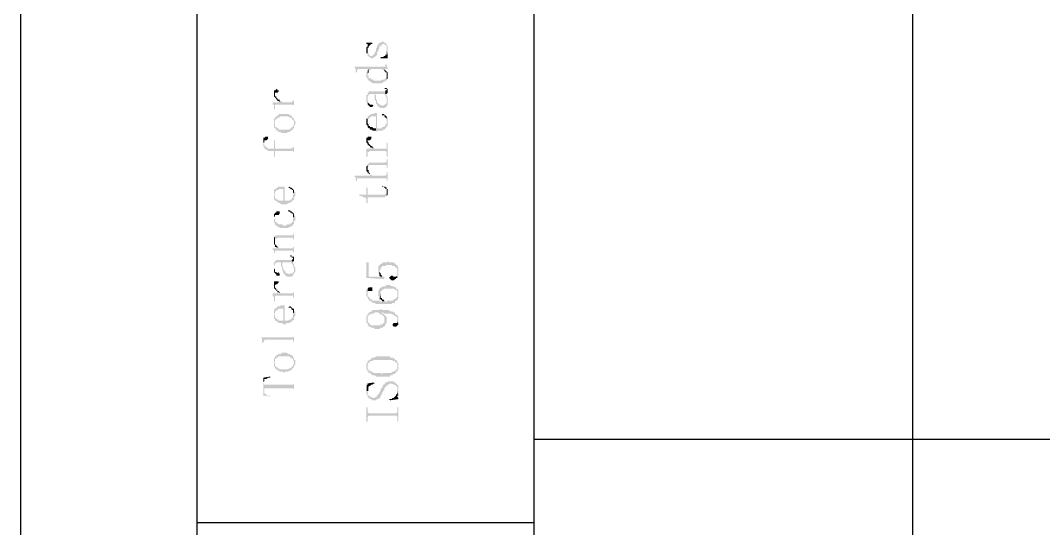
# Model space of a CAD drawing. Header units: millimetres. Extents: x 7018 to 13530, y 4187 to 5692.
# Drawn here: x 9367.76 to 9406.68, y 5076.93 to 5096.24 of the extents above; entities that cross this region are included whole.
import ezdxf

# ---------------------------------------------------------------- set-up
doc = ezdxf.new("R2010")
doc.units = ezdxf.units.MM

msp = doc.modelspace()

# ---------------------------------------------------------------- hatches: boundary and pattern name
at = {"transparency": 33554559}
for points in [[(9380.923, 5095.393), (9380.923, 5095.348), (9380.968, 5095.348), (9380.968, 5094.942), (9380.968, 5095.122), (9380.968, 5095.213), (9381.014, 5095.213), (9381.014, 5095.258), (9381.059, 5095.303), (9381.059, 5095.303), (9381.104, 5095.348), (9381.149, 5095.348), (9381.149, 5095.393)], [(9380.923, 5095.122), (9380.923, 5094.987), (9380.968, 5094.987), (9380.968, 5094.942), (9380.968, 5095.303), (9380.968, 5095.258), (9380.923, 5095.213)], [(9380.968, 5094.942), (9380.968, 5094.897), (9381.014, 5094.897), (9381.014, 5094.852), (9381.059, 5094.852), (9381.104, 5094.806), (9381.194, 5094.806), (9381.194, 5094.852), (9381.239, 5094.852), (9381.284, 5094.897), (9381.284, 5094.897), (9381.329, 5094.942), (9381.329, 5095.032), (9381.375, 5095.077), (9381.375, 5095.122), (9381.42, 5095.167), (9381.42, 5095.258), (9381.465, 5095.258), (9381.465, 5095.303), (9381.51, 5095.303), (9381.51, 5095.348), (9381.6, 5095.348), (9381.645, 5095.303), (9381.69, 5095.303), (9381.69, 5095.258), (9381.69, 5095.122), (9381.736, 5094.897), (9381.736, 5094.942), (9381.736, 5095.032), (9381.736, 5095.213), (9381.736, 5095.303), (9381.69, 5095.303), (9381.69, 5095.348), (9381.69, 5095.348), (9381.645, 5095.393), (9381.6, 5095.393), (9381.555, 5095.438), (9381.51, 5095.438), (9381.465, 5095.393), (9381.42, 5095.393), (9381.375, 5095.348), (9381.375, 5095.303), (9381.329, 5095.303), (9381.329, 5095.213), (9381.284, 5095.167), (9381.284, 5095.077), (9381.239, 5095.032), (9381.239, 5094.987), (9381.194, 5094.942), (9381.194, 5094.942), (9381.149, 5094.897), (9381.059, 5094.897), (9381.014, 5094.942), (9381.014, 5094.987), (9380.968, 5094.987), (9380.968, 5095.122)], [(9381.465, 5094.852), (9381.465, 5094.806), (9381.736, 5094.806), (9381.736, 5094.852), (9381.736, 5094.897), (9381.736, 5094.897), (9381.69, 5095.122), (9381.69, 5095.032), (9381.69, 5094.942), (9381.645, 5094.942), (9381.645, 5094.897), (9381.6, 5094.897), (9381.555, 5094.852), (9381.51, 5094.852)], [(9380.472, 5094.49), (9380.472, 5094.445), (9380.517, 5094.4), (9380.517, 5094.265), (9380.562, 5094.265), (9380.562, 5094.355), (9380.562, 5094.355), (9380.607, 5094.4), (9381.014, 5094.4), (9381.014, 5094.355), (9381.059, 5094.355), (9381.104, 5094.4), (9381.51, 5094.4), (9381.555, 5094.355), (9381.6, 5094.355), (9381.6, 5094.4), (9381.736, 5094.4), (9381.736, 5094.445), (9381.69, 5094.49), (9381.69, 5094.581), (9381.645, 5094.581), (9381.645, 5094.536), (9381.645, 5094.49), (9381.6, 5094.49)], [(9380.968, 5094.31), (9380.968, 5094.175), (9380.968, 5094.22), (9381.014, 5094.265), (9381.014, 5094.31), (9381.014, 5094.4), (9381.014, 5094.4), (9380.968, 5094.355)], [(9381.6, 5094.355), (9381.6, 5094.31), (9381.645, 5094.31), (9381.645, 5094.265), (9381.69, 5094.265), (9381.69, 5093.994), (9381.736, 5094.039), (9381.736, 5094.175), (9381.736, 5094.22), (9381.736, 5094.265), (9381.69, 5094.31), (9381.69, 5094.31), (9381.645, 5094.355), (9381.645, 5094.355), (9381.6, 5094.4)], [(9380.923, 5094.175), (9380.923, 5094.084), (9380.968, 5094.039), (9380.968, 5093.994), (9381.014, 5093.949), (9381.059, 5093.949), (9381.059, 5093.904), (9381.104, 5093.904), (9381.149, 5093.859), (9381.51, 5093.859), (9381.555, 5093.904), (9381.6, 5093.904), (9381.645, 5093.949), (9381.69, 5093.949), (9381.69, 5094.175), (9381.69, 5094.084), (9381.645, 5094.039), (9381.645, 5094.039), (9381.6, 5093.994), (9381.51, 5093.994), (9381.465, 5093.949), (9381.194, 5093.949), (9381.194, 5093.994), (9381.104, 5093.994), (9381.104, 5094.039), (9381.014, 5094.039), (9381.014, 5094.129), (9380.968, 5094.129), (9380.968, 5094.31), (9380.968, 5094.265), (9380.923, 5094.265), (9380.923, 5094.22)], [(9377.403, 5093.452), (9377.403, 5093.362), (9377.403, 5093.362), (9377.448, 5093.317), (9377.448, 5093.452), (9377.448, 5093.498), (9377.538, 5093.498), (9377.583, 5093.543), (9377.583, 5093.588), (9377.538, 5093.588), (9377.538, 5093.633), (9377.493, 5093.633), (9377.448, 5093.588), (9377.403, 5093.588), (9377.403, 5093.498)], [(9381.555, 5093.678), (9381.6, 5093.678), (9381.645, 5093.633), (9381.69, 5093.633), (9381.69, 5093.452), (9381.736, 5093.498), (9381.736, 5093.588), (9381.736, 5093.633), (9381.69, 5093.678), (9381.6, 5093.678)], [(9377.358, 5093.137), (9377.358, 5093.046), (9377.403, 5093.046), (9377.403, 5092.956), (9377.403, 5092.866), (9377.448, 5092.866), (9377.448, 5093.001), (9377.448, 5093.046), (9378.125, 5093.046), (9378.17, 5093.001), (9378.17, 5092.866), (9378.17, 5093.362), (9378.17, 5093.227), (9378.17, 5093.227), (9378.125, 5093.182), (9378.125, 5093.182), (9378.08, 5093.137), (9377.719, 5093.137), (9377.674, 5093.182), (9377.629, 5093.182), (9377.629, 5093.137)], [(9377.448, 5093.317), (9377.448, 5093.317), (9377.493, 5093.272), (9377.493, 5093.227), (9377.538, 5093.227), (9377.538, 5093.182), (9377.583, 5093.182), (9377.629, 5093.137), (9377.629, 5093.227), (9377.583, 5093.227), (9377.538, 5093.272), (9377.538, 5093.272), (9377.493, 5093.317), (9377.493, 5093.362), (9377.448, 5093.362), (9377.448, 5093.452)], [(9380.923, 5093.272), (9380.923, 5093.227), (9380.923, 5093.137), (9380.968, 5093.091), (9380.968, 5093.046), (9380.968, 5093.272), (9380.968, 5093.362), (9381.014, 5093.407), (9381.014, 5093.407), (9381.059, 5093.452), (9381.239, 5093.452), (9381.239, 5093.227), (9381.239, 5093.452), (9381.6, 5093.452), (9381.645, 5093.407), (9381.645, 5093.362), (9381.645, 5093.362), (9381.69, 5093.317), (9381.69, 5093.272), (9381.69, 5093.182), (9381.69, 5093.362), (9381.69, 5093.407), (9381.645, 5093.452), (9381.645, 5093.543), (9381.014, 5093.543), (9381.014, 5093.498), (9380.968, 5093.498), (9380.968, 5093.407), (9380.923, 5093.407), (9380.923, 5093.317)], [(9380.968, 5093.046), (9380.968, 5093.046), (9381.014, 5093.001), (9381.014, 5093.001), (9381.059, 5092.956), (9381.149, 5092.956), (9381.194, 5093.001), (9381.149, 5093.046), (9381.059, 5093.046), (9381.014, 5093.091), (9381.014, 5093.091), (9380.968, 5093.137), (9380.968, 5093.272)], [(9381.239, 5093.227), (9381.284, 5093.182), (9381.284, 5093.091), (9381.284, 5093.091), (9381.329, 5093.046), (9381.329, 5093.001), (9381.375, 5093.001), (9381.375, 5092.956), (9381.42, 5092.956), (9381.465, 5092.911), (9381.645, 5092.911), (9381.645, 5092.956), (9381.69, 5092.956), (9381.69, 5093.001), (9381.736, 5093.046), (9381.736, 5093.182), (9381.736, 5093.272), (9381.736, 5093.317), (9381.736, 5093.317), (9381.69, 5093.362), (9381.69, 5093.091), (9381.69, 5093.091), (9381.645, 5093.046), (9381.6, 5093.046), (9381.555, 5093.001), (9381.51, 5093.001), (9381.465, 5093.046), (9381.42, 5093.046), (9381.375, 5093.091), (9381.375, 5093.091), (9381.329, 5093.137), (9381.329, 5093.227), (9381.284, 5093.227), (9381.284, 5093.407), (9381.239, 5093.452)], [(9381.645, 5093.543), (9381.645, 5093.452), (9381.69, 5093.452), (9381.69, 5093.588), (9381.645, 5093.588)], [(9377.403, 5092.505), (9377.403, 5092.324), (9377.403, 5092.324), (9377.448, 5092.369), (9377.448, 5092.414), (9377.448, 5092.46), (9377.493, 5092.505), (9377.538, 5092.505), (9377.538, 5092.55), (9377.629, 5092.55), (9377.629, 5092.595), (9377.945, 5092.595), (9377.99, 5092.55), (9378.08, 5092.55), (9378.08, 5092.505), (9378.08, 5092.505), (9378.125, 5092.46), (9378.125, 5092.46), (9378.17, 5092.414), (9378.17, 5092.144), (9378.17, 5092.234), (9378.215, 5092.279), (9378.215, 5092.369), (9378.215, 5092.414), (9378.17, 5092.46), (9378.17, 5092.505), (9378.17, 5092.505), (9378.125, 5092.55), (9378.125, 5092.55), (9378.08, 5092.595), (9378.08, 5092.64), (9377.99, 5092.64), (9377.99, 5092.685), (9377.583, 5092.685), (9377.583, 5092.64), (9377.538, 5092.64), (9377.493, 5092.595), (9377.493, 5092.595), (9377.448, 5092.55), (9377.448, 5092.55)], [(9377.403, 5092.324), (9377.403, 5092.189), (9377.403, 5092.189), (9377.448, 5092.144), (9377.448, 5092.144), (9377.493, 5092.098), (9377.493, 5092.053), (9377.538, 5092.053), (9377.583, 5092.008), (9377.674, 5092.008), (9377.674, 5091.963), (9377.899, 5091.963), (9377.945, 5092.008), (9378.035, 5092.008), (9378.035, 5092.053), (9378.08, 5092.053), (9378.08, 5092.098), (9378.125, 5092.098), (9378.125, 5092.144), (9378.17, 5092.144), (9378.17, 5092.324), (9378.17, 5092.279), (9378.125, 5092.234), (9378.125, 5092.189), (9378.08, 5092.189), (9378.08, 5092.144), (9378.035, 5092.144), (9377.99, 5092.098), (9377.583, 5092.098), (9377.583, 5092.144), (9377.538, 5092.144), (9377.493, 5092.189), (9377.448, 5092.189), (9377.448, 5092.324), (9377.403, 5092.324), (9377.403, 5092.505), (9377.403, 5092.46), (9377.403, 5092.369)], [(9380.923, 5092.369), (9380.923, 5092.279), (9380.968, 5092.234), (9380.968, 5092.189), (9381.014, 5092.144), (9381.059, 5092.144), (9381.059, 5092.098), (9381.149, 5092.098), (9381.149, 5092.053), (9381.284, 5092.053), (9381.284, 5092.144), (9381.194, 5092.144), (9381.149, 5092.189), (9381.059, 5092.189), (9381.059, 5092.234), (9381.014, 5092.234), (9381.014, 5092.279), (9381.014, 5092.279), (9380.968, 5092.324), (9380.968, 5092.505), (9380.923, 5092.505), (9380.923, 5092.414)], [(9380.968, 5092.505), (9380.968, 5092.414), (9380.968, 5092.46), (9380.968, 5092.46), (9381.014, 5092.505), (9381.014, 5092.505), (9381.059, 5092.55), (9381.059, 5092.55), (9381.104, 5092.595), (9381.284, 5092.595), (9381.284, 5092.053), (9381.329, 5092.008), (9381.329, 5092.008), (9381.375, 5092.053), (9381.555, 5092.053), (9381.555, 5092.098), (9381.6, 5092.098), (9381.645, 5092.144), (9381.645, 5092.144), (9381.69, 5092.189), (9381.69, 5092.234), (9381.736, 5092.234), (9381.736, 5092.414), (9381.736, 5092.505), (9381.736, 5092.55), (9381.69, 5092.595), (9381.69, 5092.414), (9381.69, 5092.324), (9381.69, 5092.324), (9381.645, 5092.279), (9381.645, 5092.234), (9381.6, 5092.234), (9381.6, 5092.189), (9381.51, 5092.189), (9381.51, 5092.144), (9381.329, 5092.144), (9381.329, 5092.73), (9381.239, 5092.73), (9381.194, 5092.685), (9381.104, 5092.685), (9381.059, 5092.64), (9381.014, 5092.64), (9381.014, 5092.595), (9380.968, 5092.595), (9380.968, 5092.55)], [(9381.51, 5092.685), (9381.51, 5092.64), (9381.6, 5092.64), (9381.6, 5092.595), (9381.645, 5092.55), (9381.645, 5092.55), (9381.69, 5092.505), (9381.69, 5092.414), (9381.69, 5092.595), (9381.69, 5092.595), (9381.645, 5092.64), (9381.6, 5092.64), (9381.6, 5092.685)], [(9376.997, 5091.783), (9376.997, 5091.602), (9377.042, 5091.602), (9377.042, 5091.692), (9377.132, 5091.692), (9377.177, 5091.737), (9377.177, 5091.828), (9377.087, 5091.828), (9377.042, 5091.783)], [(9376.997, 5091.602), (9376.997, 5091.467), (9376.997, 5091.467), (9377.042, 5091.421), (9377.042, 5091.376), (9377.087, 5091.376), (9377.087, 5091.331), (9377.132, 5091.331), (9377.177, 5091.286), (9377.403, 5091.286), (9377.403, 5091.06), (9377.448, 5091.06), (9377.448, 5091.286), (9378.125, 5091.286), (9378.17, 5091.241), (9378.17, 5091.106), (9378.17, 5091.647), (9378.17, 5091.421), (9378.125, 5091.421), (9378.08, 5091.376), (9377.448, 5091.376), (9377.448, 5091.692), (9377.403, 5091.692), (9377.403, 5091.376), (9377.177, 5091.376), (9377.132, 5091.421), (9377.087, 5091.421), (9377.087, 5091.467), (9377.042, 5091.467), (9377.042, 5091.557), (9376.997, 5091.602), (9376.997, 5091.783), (9376.997, 5091.692), (9376.997, 5091.647)], [(9380.923, 5091.692), (9380.923, 5091.602), (9380.923, 5091.602), (9380.968, 5091.557), (9380.968, 5091.512), (9380.968, 5091.692), (9381.059, 5091.692), (9381.104, 5091.737), (9381.104, 5091.783), (9381.104, 5091.828), (9380.968, 5091.828), (9380.968, 5091.783), (9380.923, 5091.783), (9380.923, 5091.737)], [(9380.923, 5091.376), (9380.923, 5091.331), (9380.923, 5091.241), (9380.923, 5091.06), (9380.968, 5091.06), (9380.968, 5091.241), (9381.014, 5091.241), (9381.059, 5091.286), (9381.645, 5091.286), (9381.69, 5091.241), (9381.69, 5091.06), (9381.736, 5091.06), (9381.736, 5091.602), (9381.69, 5091.602), (9381.69, 5091.421), (9381.69, 5091.376), (9381.239, 5091.376), (9381.194, 5091.421), (9381.149, 5091.376)], [(9380.968, 5091.512), (9381.014, 5091.512), (9381.014, 5091.467), (9381.059, 5091.467), (9381.059, 5091.421), (9381.104, 5091.421), (9381.149, 5091.376), (9381.149, 5091.376), (9381.194, 5091.421), (9381.149, 5091.421), (9381.149, 5091.467), (9381.104, 5091.467), (9381.059, 5091.512), (9381.059, 5091.512), (9381.014, 5091.557), (9381.014, 5091.602), (9380.968, 5091.647), (9380.968, 5091.647)], [(9380.968, 5090.79), (9380.968, 5090.609), (9380.968, 5090.654), (9381.014, 5090.699), (9381.014, 5090.745), (9381.69, 5090.745), (9381.69, 5090.654), (9381.736, 5090.654), (9381.736, 5090.97), (9381.69, 5090.97), (9381.69, 5090.88), (9381.69, 5090.88), (9381.645, 5090.835), (9381.014, 5090.835), (9381.014, 5090.79)], [(9380.923, 5090.609), (9380.923, 5090.519), (9380.968, 5090.474), (9380.968, 5090.429), (9381.014, 5090.429), (9381.059, 5090.383), (9381.059, 5090.338), (9381.059, 5090.429), (9381.014, 5090.474), (9381.014, 5090.564), (9380.968, 5090.564), (9380.968, 5090.79), (9380.968, 5090.745), (9380.923, 5090.699), (9380.923, 5090.654)], [(9380.472, 5090.338), (9380.472, 5090.293), (9380.517, 5090.293), (9380.517, 5090.248), (9380.517, 5090.158), (9380.562, 5090.158), (9380.562, 5090.203), (9380.562, 5090.248), (9381.69, 5090.248), (9381.69, 5090.158), (9381.736, 5090.158), (9381.736, 5090.474), (9381.69, 5090.474), (9381.69, 5090.383), (9381.69, 5090.383), (9381.645, 5090.338), (9381.149, 5090.338), (9381.104, 5090.383), (9381.059, 5090.383), (9381.059, 5090.338)], [(9377.403, 5089.752), (9377.403, 5089.616), (9377.403, 5089.616), (9377.448, 5089.661), (9377.448, 5089.752), (9377.493, 5089.752), (9377.493, 5089.797), (9377.583, 5089.797), (9377.583, 5089.842), (9377.764, 5089.842), (9377.764, 5089.255), (9377.899, 5089.255), (9377.945, 5089.3), (9378.035, 5089.3), (9378.035, 5089.345), (9378.08, 5089.345), (9378.08, 5089.391), (9378.125, 5089.391), (9378.17, 5089.436), (9378.17, 5089.481), (9378.17, 5089.526), (9378.215, 5089.571), (9378.215, 5089.616), (9378.215, 5089.706), (9378.215, 5089.706), (9378.17, 5089.752), (9378.17, 5089.797), (9378.17, 5089.661), (9378.17, 5089.661), (9378.125, 5089.616), (9378.125, 5089.526), (9378.125, 5089.526), (9378.08, 5089.481), (9378.08, 5089.436), (9378.035, 5089.436), (9377.99, 5089.391), (9377.809, 5089.391), (9377.809, 5089.932), (9377.583, 5089.932), (9377.538, 5089.887), (9377.493, 5089.887), (9377.493, 5089.842), (9377.448, 5089.842), (9377.403, 5089.797)], [(9377.403, 5089.616), (9377.403, 5089.571), (9377.403, 5089.436), (9377.448, 5089.436), (9377.448, 5089.391), (9377.493, 5089.391), (9377.538, 5089.345), (9377.538, 5089.345), (9377.583, 5089.3), (9377.629, 5089.3), (9377.674, 5089.255), (9377.764, 5089.255), (9377.764, 5089.391), (9377.583, 5089.391), (9377.583, 5089.436), (9377.493, 5089.436), (9377.493, 5089.481), (9377.448, 5089.481), (9377.448, 5089.571), (9377.448, 5089.571), (9377.403, 5089.616), (9377.403, 5089.752), (9377.403, 5089.706), (9377.403, 5089.661)], [(9377.945, 5089.887), (9377.99, 5089.887), (9378.035, 5089.842), (9378.08, 5089.842), (9378.08, 5089.797), (9378.125, 5089.797), (9378.125, 5089.706), (9378.125, 5089.706), (9378.17, 5089.661), (9378.17, 5089.797), (9378.125, 5089.842), (9378.08, 5089.887), (9378.035, 5089.887), (9377.99, 5089.932), (9377.99, 5089.932)], [(9380.652, 5089.616), (9380.652, 5089.571), (9380.743, 5089.571), (9380.788, 5089.526), (9380.878, 5089.526), (9380.878, 5089.481), (9380.923, 5089.481), (9380.923, 5089.3), (9380.968, 5089.3), (9380.968, 5089.526), (9381.645, 5089.526), (9381.645, 5089.571), (9381.69, 5089.571), (9381.69, 5089.752), (9381.69, 5089.661), (9381.645, 5089.661), (9381.645, 5089.616), (9380.968, 5089.616), (9380.968, 5089.887), (9380.923, 5089.887), (9380.923, 5089.616)], [(9381.51, 5089.932), (9381.555, 5089.932), (9381.6, 5089.887), (9381.645, 5089.887), (9381.645, 5089.842), (9381.69, 5089.842), (9381.69, 5089.571), (9381.736, 5089.616), (9381.736, 5089.706), (9381.736, 5089.752), (9381.736, 5089.842), (9381.69, 5089.842), (9381.69, 5089.887), (9381.69, 5089.887), (9381.645, 5089.932), (9381.555, 5089.932), (9381.51, 5089.977)], [(9377.403, 5088.714), (9377.403, 5088.578), (9377.403, 5088.759), (9377.448, 5088.804), (9377.448, 5088.849), (9377.583, 5088.849), (9377.629, 5088.894), (9377.629, 5088.939), (9377.629, 5088.984), (9377.493, 5088.984), (9377.493, 5088.939), (9377.448, 5088.939), (9377.448, 5088.894), (9377.403, 5088.894), (9377.403, 5088.759)], [(9377.945, 5088.984), (9377.99, 5088.984), (9378.035, 5088.939), (9378.08, 5088.939), (9378.08, 5088.894), (9378.125, 5088.894), (9378.125, 5088.759), (9378.17, 5088.759), (9378.17, 5088.894), (9378.125, 5088.939), (9378.125, 5088.939), (9378.08, 5088.984), (9378.035, 5088.984), (9378.035, 5089.029), (9377.945, 5089.029)], [(9377.403, 5088.578), (9377.448, 5088.533), (9377.448, 5088.488), (9377.448, 5088.488), (9377.493, 5088.443), (9377.538, 5088.443), (9377.538, 5088.398), (9377.629, 5088.398), (9377.629, 5088.352), (9377.945, 5088.352), (9377.99, 5088.398), (9378.035, 5088.398), (9378.08, 5088.443), (9378.125, 5088.443), (9378.125, 5088.488), (9378.17, 5088.533), (9378.17, 5088.623), (9378.215, 5088.623), (9378.215, 5088.759), (9378.215, 5088.804), (9378.17, 5088.849), (9378.17, 5088.894), (9378.17, 5088.759), (9378.17, 5088.759), (9378.125, 5088.714), (9378.125, 5088.578), (9378.08, 5088.578), (9378.08, 5088.533), (9378.035, 5088.533), (9378.035, 5088.488), (9377.899, 5088.488), (9377.854, 5088.443), (9377.764, 5088.443), (9377.719, 5088.488), (9377.583, 5088.488), (9377.538, 5088.533), (9377.538, 5088.533), (9377.493, 5088.578), (9377.448, 5088.578), (9377.448, 5088.668), (9377.448, 5088.668), (9377.403, 5088.714)], [(9377.448, 5088.037), (9377.448, 5087.856), (9377.448, 5087.946), (9377.493, 5087.946), (9377.538, 5087.991), (9378.125, 5087.991), (9378.125, 5087.946), (9378.17, 5087.901), (9378.17, 5088.172), (9378.17, 5088.127), (9378.125, 5088.127), (9378.125, 5088.082), (9377.493, 5088.082), (9377.448, 5088.037)], [(9377.403, 5087.856), (9377.403, 5087.766), (9377.403, 5087.721), (9377.448, 5087.721), (9377.448, 5087.63), (9377.493, 5087.63), (9377.538, 5087.585), (9377.538, 5087.676), (9377.493, 5087.676), (9377.493, 5087.721), (9377.448, 5087.721), (9377.448, 5088.037), (9377.403, 5087.991), (9377.403, 5087.946), (9377.403, 5087.901)], [(9377.358, 5087.585), (9377.358, 5087.54), (9377.403, 5087.495), (9377.403, 5087.405), (9377.448, 5087.405), (9377.448, 5087.495), (9378.125, 5087.495), (9378.125, 5087.45), (9378.17, 5087.405), (9378.17, 5087.676), (9378.17, 5087.63), (9378.125, 5087.63), (9378.125, 5087.585), (9377.583, 5087.585), (9377.583, 5087.63), (9377.538, 5087.63), (9377.538, 5087.585)], [(9377.403, 5086.863), (9377.403, 5086.818), (9377.403, 5086.683), (9377.403, 5086.908), (9377.448, 5086.953), (9377.448, 5086.999), (9377.448, 5086.999), (9377.493, 5087.044), (9377.674, 5087.044), (9377.674, 5086.908), (9377.719, 5086.863), (9377.719, 5086.818), (9377.719, 5087.044), (9378.08, 5087.044), (9378.08, 5086.999), (9378.125, 5086.953), (9378.125, 5086.863), (9378.17, 5086.863), (9378.17, 5086.773), (9378.17, 5086.999), (9378.125, 5086.999), (9378.125, 5087.044), (9378.08, 5087.134), (9377.493, 5087.134), (9377.448, 5087.089), (9377.448, 5087.089), (9377.403, 5087.044), (9377.403, 5086.999), (9377.403, 5086.908)], [(9377.719, 5086.818), (9377.719, 5086.728), (9377.764, 5086.683), (9377.764, 5086.637), (9377.764, 5086.637), (9377.809, 5086.592), (9377.809, 5086.592), (9377.854, 5086.547), (9377.854, 5086.547), (9377.899, 5086.502), (9378.08, 5086.502), (9378.125, 5086.547), (9378.125, 5086.592), (9378.17, 5086.592), (9378.17, 5086.637), (9378.17, 5086.637), (9378.215, 5086.683), (9378.215, 5086.773), (9378.215, 5086.863), (9378.17, 5086.908), (9378.17, 5086.953), (9378.17, 5086.683), (9378.125, 5086.683), (9378.125, 5086.637), (9378.035, 5086.637), (9377.99, 5086.592), (9377.945, 5086.637), (9377.854, 5086.637), (9377.854, 5086.683), (9377.809, 5086.728), (9377.809, 5086.728), (9377.764, 5086.773), (9377.764, 5086.818), (9377.764, 5086.863), (9377.719, 5086.908), (9377.719, 5087.044)], [(9378.035, 5087.314), (9378.035, 5087.269), (9378.08, 5087.269), (9378.08, 5087.224), (9378.125, 5087.224), (9378.125, 5087.089), (9378.17, 5087.089), (9378.17, 5087.224), (9378.17, 5087.269), (9378.08, 5087.269), (9378.08, 5087.314)], [(9378.08, 5087.134), (9378.125, 5087.044), (9378.125, 5087.179), (9378.125, 5087.179)], [(9380.923, 5087.044), (9380.923, 5086.457), (9381.6, 5086.412), (9381.6, 5086.502), (9381.555, 5086.502), (9381.51, 5086.547), (9381.51, 5086.502), (9381.014, 5086.502), (9381.014, 5087.044)], [(9381.375, 5086.773), (9381.375, 5086.637), (9381.375, 5086.637), (9381.42, 5086.592), (9381.42, 5086.547), (9381.42, 5086.728), (9381.42, 5086.728), (9381.465, 5086.773), (9381.465, 5086.863), (9381.51, 5086.863), (9381.51, 5086.908), (9381.645, 5086.908), (9381.69, 5086.953), (9381.871, 5086.953), (9381.916, 5086.908), (9382.006, 5086.908), (9382.006, 5086.863), (9382.052, 5086.863), (9382.097, 5086.818), (9382.097, 5086.547), (9382.142, 5086.547), (9382.142, 5086.683), (9382.142, 5086.863), (9382.142, 5086.863), (9382.097, 5086.908), (9382.097, 5086.953), (9382.052, 5086.953), (9382.052, 5086.999), (9382.006, 5086.999), (9381.961, 5087.044), (9381.781, 5087.044), (9381.736, 5087.089), (9381.736, 5087.089), (9381.69, 5087.044), (9381.555, 5087.044), (9381.51, 5086.999), (9381.465, 5086.999), (9381.42, 5086.953), (9381.42, 5086.908), (9381.375, 5086.908), (9381.375, 5086.818), (9381.375, 5086.818)], [(9377.403, 5086.683), (9377.448, 5086.637), (9377.448, 5086.637), (9377.493, 5086.592), (9377.493, 5086.547), (9377.629, 5086.547), (9377.629, 5086.637), (9377.583, 5086.637), (9377.583, 5086.683), (9377.538, 5086.637), (9377.538, 5086.637), (9377.493, 5086.683), (9377.448, 5086.683), (9377.448, 5086.728), (9377.448, 5086.773), (9377.403, 5086.818), (9377.403, 5086.863)], [(9381.42, 5086.547), (9381.42, 5086.547), (9381.465, 5086.502), (9381.51, 5086.502), (9381.51, 5086.547), (9381.51, 5086.547), (9381.465, 5086.592), (9381.465, 5086.637), (9381.465, 5086.637), (9381.42, 5086.683), (9381.42, 5086.728)], [(9381.781, 5086.457), (9381.781, 5086.457), (9381.826, 5086.412), (9381.826, 5086.412), (9381.871, 5086.367), (9381.961, 5086.367), (9382.006, 5086.412), (9382.052, 5086.412), (9382.052, 5086.457), (9382.097, 5086.457), (9382.097, 5086.683), (9382.097, 5086.547), (9382.097, 5086.547), (9382.052, 5086.502), (9381.961, 5086.502), (9381.916, 5086.547), (9381.871, 5086.547), (9381.826, 5086.502), (9381.826, 5086.502)], [(9377.403, 5086.186), (9377.403, 5086.051), (9377.448, 5086.051), (9377.448, 5086.186), (9377.448, 5086.186), (9377.493, 5086.231), (9377.493, 5086.186), (9377.538, 5086.231), (9377.538, 5086.231), (9377.583, 5086.276), (9377.583, 5086.322), (9377.403, 5086.322), (9377.403, 5086.231)], [(9377.358, 5085.87), (9377.358, 5085.78), (9377.403, 5085.735), (9377.403, 5085.645), (9377.403, 5085.554), (9377.448, 5085.554), (9377.448, 5085.78), (9378.125, 5085.78), (9378.125, 5085.735), (9378.17, 5085.69), (9378.17, 5085.554), (9378.17, 5086.096), (9378.17, 5085.915), (9378.125, 5085.915), (9378.125, 5085.87), (9377.674, 5085.87), (9377.629, 5085.915), (9377.629, 5085.87)], [(9377.448, 5086.051), (9377.448, 5086.006), (9377.493, 5086.006), (9377.493, 5085.96), (9377.538, 5085.96), (9377.538, 5085.915), (9377.583, 5085.915), (9377.629, 5085.87), (9377.629, 5085.915), (9377.629, 5085.915), (9377.583, 5085.96), (9377.538, 5085.96), (9377.538, 5086.006), (9377.493, 5086.006), (9377.493, 5086.051), (9377.493, 5086.051), (9377.448, 5086.096), (9377.448, 5086.141), (9377.448, 5086.141)], [(9380.923, 5085.87), (9380.923, 5085.78), (9380.923, 5085.78), (9380.968, 5085.735), (9380.968, 5085.69), (9380.968, 5085.69), (9381.014, 5085.645), (9381.014, 5085.599), (9381.059, 5085.599), (9381.104, 5085.554), (9381.149, 5085.554), (9381.149, 5085.509), (9381.239, 5085.509), (9381.284, 5085.464), (9381.871, 5085.464), (9381.916, 5085.509), (9382.006, 5085.509), (9382.006, 5085.554), (9382.006, 5085.554), (9382.052, 5085.599), (9382.097, 5085.599), (9382.097, 5085.645), (9382.142, 5085.645), (9382.097, 5085.825), (9382.097, 5085.735), (9382.097, 5085.735), (9382.052, 5085.69), (9382.052, 5085.69), (9382.006, 5085.645), (9381.961, 5085.645), (9381.916, 5085.599), (9381.736, 5085.599), (9381.69, 5085.554), (9381.645, 5085.554), (9381.6, 5085.599), (9381.6, 5085.599), (9381.555, 5085.554), (9381.465, 5085.554), (9381.42, 5085.599), (9381.149, 5085.599), (9381.149, 5085.645), (9381.059, 5085.645), (9381.059, 5085.69), (9381.014, 5085.735), (9381.014, 5085.735), (9380.968, 5085.78), (9380.968, 5085.825), (9380.968, 5086.006), (9380.923, 5086.006), (9380.923, 5085.915)], [(9380.968, 5086.006), (9380.968, 5085.87), (9380.968, 5085.96), (9381.149, 5085.96), (9381.149, 5086.051), (9381.149, 5086.096), (9381.014, 5086.096), (9380.968, 5086.051)], [(9381.375, 5085.87), (9381.375, 5085.78), (9381.375, 5085.78), (9381.42, 5085.735), (9381.42, 5085.69), (9381.42, 5085.645), (9381.465, 5085.87), (9381.465, 5085.96), (9381.51, 5085.96), (9381.51, 5086.006), (9381.555, 5086.006), (9381.6, 5086.051), (9381.961, 5086.051), (9382.006, 5086.006), (9382.052, 5086.006), (9382.097, 5085.96), (9382.097, 5085.825), (9382.142, 5085.645), (9382.142, 5085.735), (9382.142, 5085.87), (9382.142, 5086.006), (9382.097, 5086.006), (9382.097, 5086.051), (9382.052, 5086.051), (9382.052, 5086.096), (9382.006, 5086.096), (9381.961, 5086.141), (9381.871, 5086.141), (9381.826, 5086.186), (9381.69, 5086.186), (9381.645, 5086.141), (9381.555, 5086.141), (9381.51, 5086.096), (9381.465, 5086.096), (9381.42, 5086.051), (9381.42, 5086.006), (9381.42, 5086.006), (9381.375, 5085.96)], [(9381.42, 5085.645), (9381.465, 5085.645), (9381.51, 5085.599), (9381.51, 5085.599), (9381.555, 5085.554), (9381.6, 5085.599), (9381.555, 5085.645), (9381.51, 5085.645), (9381.51, 5085.69), (9381.465, 5085.69), (9381.465, 5085.735), (9381.465, 5085.87)], [(9377.403, 5085.193), (9377.403, 5085.058), (9377.403, 5085.103), (9377.448, 5085.103), (9377.448, 5085.193), (9377.493, 5085.193), (9377.493, 5085.238), (9377.538, 5085.238), (9377.583, 5085.284), (9377.764, 5085.284), (9377.764, 5084.697), (9377.854, 5084.697), (9377.899, 5084.742), (9377.99, 5084.742), (9378.035, 5084.787), (9378.08, 5084.787), (9378.08, 5084.832), (9378.125, 5084.832), (9378.17, 5084.877), (9378.17, 5084.922), (9378.17, 5084.968), (9378.215, 5085.013), (9378.215, 5085.103), (9378.215, 5085.193), (9378.17, 5085.193), (9378.17, 5085.284), (9378.17, 5085.103), (9378.17, 5085.103), (9378.125, 5085.058), (9378.125, 5084.968), (9378.125, 5084.968), (9378.08, 5084.922), (9378.08, 5084.922), (9378.035, 5084.877), (9377.99, 5084.877), (9377.945, 5084.832), (9377.809, 5084.832), (9377.809, 5085.419), (9377.674, 5085.419), (9377.629, 5085.374), (9377.538, 5085.374), (9377.538, 5085.329), (9377.493, 5085.329), (9377.448, 5085.284), (9377.448, 5085.284), (9377.403, 5085.238)], [(9377.403, 5085.058), (9377.403, 5084.922), (9377.403, 5084.922), (9377.448, 5084.877), (9377.448, 5084.832), (9377.493, 5084.832), (9377.538, 5084.787), (9377.538, 5084.787), (9377.583, 5084.742), (9377.719, 5084.742), (9377.764, 5084.697), (9377.764, 5084.832), (9377.583, 5084.832), (9377.583, 5084.877), (9377.538, 5084.877), (9377.493, 5084.922), (9377.493, 5084.922), (9377.448, 5084.968), (9377.448, 5085.058), (9377.403, 5085.058), (9377.403, 5085.193), (9377.403, 5085.103)], [(9377.945, 5085.329), (9378.035, 5085.329), (9378.08, 5085.284), (9378.08, 5085.238), (9378.125, 5085.238), (9378.125, 5085.193), (9378.125, 5085.148), (9378.17, 5085.103), (9378.17, 5085.284), (9378.125, 5085.284), (9378.08, 5085.329), (9378.08, 5085.329), (9378.035, 5085.374), (9377.99, 5085.374)], [(9380.923, 5084.877), (9380.923, 5084.742), (9380.968, 5084.742), (9380.968, 5084.652), (9381.014, 5084.652), (9381.014, 5084.607), (9381.059, 5084.607), (9381.104, 5084.561), (9381.194, 5084.561), (9381.239, 5084.516), (9381.42, 5084.516), (9381.465, 5084.561), (9381.555, 5084.561), (9381.555, 5084.607), (9381.6, 5084.607), (9381.645, 5084.652), (9381.6, 5084.877), (9381.6, 5084.832), (9381.6, 5084.742), (9381.555, 5084.742), (9381.555, 5084.697), (9381.465, 5084.697), (9381.465, 5084.652), (9381.104, 5084.652), (9381.059, 5084.697), (9381.059, 5084.697), (9381.014, 5084.742), (9381.014, 5084.742), (9380.968, 5084.787), (9380.968, 5085.058), (9380.923, 5085.013), (9380.923, 5084.922)], [(9380.968, 5085.058), (9380.968, 5084.877), (9380.968, 5084.922), (9380.968, 5085.013), (9381.014, 5085.013), (9381.014, 5085.058), (9381.059, 5085.058), (9381.104, 5085.103), (9381.194, 5085.103), (9381.239, 5085.148), (9381.375, 5085.148), (9381.42, 5085.103), (9381.465, 5085.103), (9381.465, 5085.058), (9381.51, 5085.148), (9381.555, 5085.148), (9381.6, 5085.103), (9381.871, 5085.103), (9381.916, 5085.058), (9381.961, 5085.058), (9382.006, 5085.013), (9382.052, 5085.013), (9382.052, 5084.968), (9382.097, 5084.968), (9382.097, 5084.832), (9382.097, 5084.832), (9382.142, 5084.697), (9382.142, 5084.832), (9382.142, 5084.922), (9382.142, 5084.968), (9382.097, 5085.013), (9382.097, 5085.058), (9382.052, 5085.058), (9382.006, 5085.103), (9382.006, 5085.148), (9381.916, 5085.148), (9381.916, 5085.193), (9381.826, 5085.193), (9381.781, 5085.238), (9381.51, 5085.238), (9381.465, 5085.284), (9381.42, 5085.238), (9381.149, 5085.238), (9381.149, 5085.193), (9381.104, 5085.193), (9381.059, 5085.148), (9381.014, 5085.148), (9381.014, 5085.103), (9380.968, 5085.103)], [(9381.465, 5085.058), (9381.51, 5085.058), (9381.555, 5085.013), (9381.6, 5084.968), (9381.6, 5084.877), (9381.6, 5084.877), (9381.645, 5084.652), (9381.645, 5084.697), (9381.645, 5084.697), (9381.69, 5084.742), (9381.69, 5084.787), (9381.69, 5084.877), (9381.69, 5084.968), (9381.645, 5085.013), (9381.645, 5085.013), (9381.6, 5085.058), (9381.6, 5085.058), (9381.555, 5085.103), (9381.51, 5085.103), (9381.51, 5085.148)], [(9381.916, 5084.652), (9381.916, 5084.652), (9381.961, 5084.607), (9382.052, 5084.607), (9382.097, 5084.652), (9382.097, 5084.652), (9382.142, 5084.697), (9382.097, 5084.832), (9382.097, 5084.742), (9381.961, 5084.742), (9381.916, 5084.697)], [(9376.906, 5084.2), (9376.906, 5084.2), (9376.952, 5084.155), (9376.952, 5084.065), (9376.952, 5084.02), (9376.997, 5083.975), (9376.997, 5083.884), (9376.997, 5084.02), (9377.042, 5084.065), (9377.042, 5084.11), (9378.125, 5084.11), (9378.125, 5084.065), (9378.125, 5084.065), (9378.17, 5084.02), (9378.17, 5083.884), (9378.17, 5084.426), (9378.17, 5084.245), (9378.17, 5084.245), (9378.125, 5084.2), (9378.08, 5084.2)], [(9377.403, 5083.388), (9377.403, 5083.253), (9377.448, 5083.253), (9377.448, 5083.388), (9377.493, 5083.388), (9377.538, 5083.433), (9377.538, 5083.433), (9377.583, 5083.478), (9377.99, 5083.478), (9378.035, 5083.433), (9378.08, 5083.433), (9378.08, 5083.388), (9378.125, 5083.388), (9378.125, 5083.343), (9378.17, 5083.298), (9378.17, 5083.253), (9378.17, 5083.072), (9378.17, 5083.117), (9378.17, 5083.117), (9378.215, 5083.162), (9378.215, 5083.253), (9378.215, 5083.343), (9378.17, 5083.343), (9378.17, 5083.433), (9378.125, 5083.433), (9378.125, 5083.478), (9378.08, 5083.523), (9378.035, 5083.523), (9377.99, 5083.568), (9377.945, 5083.568), (9377.899, 5083.614), (9377.719, 5083.614), (9377.674, 5083.568), (9377.583, 5083.568), (9377.538, 5083.523), (9377.493, 5083.523), (9377.493, 5083.478), (9377.448, 5083.478), (9377.448, 5083.433)], [(9377.403, 5083.253), (9377.403, 5083.162), (9377.403, 5083.072), (9377.448, 5083.072), (9377.448, 5083.027), (9377.493, 5082.982), (9377.538, 5082.982), (9377.538, 5082.937), (9377.583, 5082.937), (9377.629, 5082.892), (9377.764, 5082.892), (9377.809, 5082.846), (9377.809, 5082.892), (9377.945, 5082.892), (9377.99, 5082.937), (9378.035, 5082.937), (9378.08, 5082.982), (9378.08, 5082.982), (9378.125, 5083.027), (9378.125, 5083.027), (9378.17, 5083.072), (9378.17, 5083.253), (9378.17, 5083.162), (9378.125, 5083.162), (9378.125, 5083.117), (9378.08, 5083.072), (9378.08, 5083.072), (9378.035, 5083.027), (9377.99, 5083.027), (9377.945, 5082.982), (9377.629, 5082.982), (9377.583, 5083.027), (9377.538, 5083.027), (9377.538, 5083.072), (9377.493, 5083.072), (9377.448, 5083.117), (9377.448, 5083.162), (9377.448, 5083.207), (9377.403, 5083.253), (9377.403, 5083.388), (9377.403, 5083.298), (9377.403, 5083.298)], [(9380.923, 5083.072), (9380.923, 5082.982), (9380.923, 5082.982), (9380.968, 5082.937), (9380.968, 5082.892), (9381.014, 5082.892), (9381.014, 5082.846), (9381.059, 5082.846), (9381.104, 5082.801), (9381.104, 5082.801), (9381.149, 5082.756), (9381.239, 5082.756), (9381.284, 5082.711), (9381.826, 5082.711), (9381.826, 5082.756), (9381.916, 5082.756), (9381.916, 5082.801), (9382.006, 5082.801), (9382.006, 5082.846), (9382.052, 5082.846), (9382.052, 5082.892), (9382.097, 5082.892), (9382.097, 5082.937), (9382.142, 5082.982), (9382.142, 5083.072), (9382.142, 5083.207), (9382.142, 5083.207), (9382.097, 5083.253), (9382.097, 5083.072), (9382.097, 5082.982), (9382.052, 5082.982), (9382.052, 5082.937), (9382.006, 5082.937), (9381.961, 5082.892), (9381.916, 5082.892), (9381.871, 5082.846), (9381.555, 5082.846), (9381.51, 5082.801), (9381.51, 5082.801), (9381.465, 5082.846), (9381.194, 5082.846), (9381.149, 5082.892), (9381.104, 5082.892), (9381.059, 5082.937), (9381.014, 5082.937), (9381.014, 5082.982), (9380.968, 5082.982), (9380.968, 5083.072), (9380.968, 5083.253), (9380.923, 5083.207), (9380.923, 5083.117)], [(9380.968, 5083.253), (9380.968, 5083.072), (9380.968, 5083.117), (9380.968, 5083.207), (9381.014, 5083.207), (9381.014, 5083.253), (9381.059, 5083.253), (9381.059, 5083.298), (9381.149, 5083.298), (9381.194, 5083.343), (9381.916, 5083.343), (9381.916, 5083.298), (9382.006, 5083.298), (9382.006, 5083.253), (9382.052, 5083.253), (9382.097, 5083.207), (9382.097, 5083.072), (9382.097, 5083.298), (9382.097, 5083.298), (9382.052, 5083.343), (9382.006, 5083.343), (9382.006, 5083.388), (9381.961, 5083.388), (9381.916, 5083.433), (9381.826, 5083.433), (9381.826, 5083.478), (9381.284, 5083.478), (9381.239, 5083.433), (9381.149, 5083.433), (9381.104, 5083.388), (9381.104, 5083.388), (9381.059, 5083.343), (9381.014, 5083.343), (9381.014, 5083.298), (9380.968, 5083.298)], [(9376.997, 5082.666), (9376.997, 5082.485), (9376.997, 5082.485), (9377.042, 5082.53), (9377.042, 5082.621), (9377.132, 5082.621), (9377.177, 5082.666), (9377.268, 5082.666), (9377.268, 5082.711)], [(9376.997, 5082.666), (9376.997, 5081.989), (9377.268, 5081.944), (9377.268, 5081.944), (9377.222, 5081.989), (9377.132, 5081.989), (9377.132, 5082.034), (9377.087, 5082.034), (9377.042, 5082.079), (9377.042, 5082.169), (9376.997, 5082.215), (9376.997, 5082.485)], [(9376.997, 5082.485), (9376.997, 5082.215), (9377.042, 5082.215), (9377.042, 5082.26), (9378.125, 5082.26), (9378.17, 5082.215), (9378.17, 5082.124), (9378.17, 5082.485), (9378.17, 5082.44), (9378.17, 5082.44), (9378.125, 5082.395), (9377.042, 5082.395)], [(9380.923, 5082.169), (9380.923, 5082.034), (9380.923, 5082.034), (9380.968, 5081.989), (9380.968, 5081.944), (9380.968, 5081.944), (9381.014, 5081.899), (9381.014, 5081.899), (9381.059, 5081.853), (9381.104, 5081.853), (9381.149, 5081.808), (9381.284, 5081.808), (9381.329, 5081.853), (9381.375, 5081.853), (9381.42, 5081.899), (9381.42, 5081.899), (9381.465, 5081.944), (9381.465, 5081.989), (9381.51, 5082.034), (9381.51, 5082.079), (9381.555, 5082.124), (9381.555, 5082.169), (9381.6, 5082.169), (9381.6, 5082.26), (9381.645, 5082.305), (9381.645, 5082.305), (9381.69, 5082.35), (9381.69, 5082.35), (9381.736, 5082.395), (9381.781, 5082.395), (9381.781, 5082.44), (9381.916, 5082.44), (9381.961, 5082.395), (9382.006, 5082.395), (9382.052, 5082.35), (9382.052, 5082.35), (9382.097, 5082.305), (9382.097, 5082.169), (9382.142, 5081.989), (9382.142, 5082.124), (9382.142, 5082.169), (9382.142, 5082.35), (9382.142, 5082.35), (9382.097, 5082.395), (9382.097, 5082.395), (9382.052, 5082.44), (9382.052, 5082.44), (9382.006, 5082.485), (9381.961, 5082.485), (9381.961, 5082.53), (9381.736, 5082.53), (9381.736, 5082.485), (9381.645, 5082.485), (9381.645, 5082.44), (9381.6, 5082.44), (9381.6, 5082.395), (9381.555, 5082.395), (9381.555, 5082.35), (9381.51, 5082.305), (9381.51, 5082.26), (9381.465, 5082.26), (9381.465, 5082.169), (9381.42, 5082.124), (9381.42, 5082.079), (9381.375, 5082.034), (9381.375, 5082.034), (9381.329, 5081.989), (9381.329, 5081.944), (9381.284, 5081.944), (9381.239, 5081.899), (9381.149, 5081.899), (9381.104, 5081.944), (9381.059, 5081.944), (9381.014, 5081.989), (9381.014, 5081.989), (9380.968, 5082.034), (9380.968, 5082.35), (9380.923, 5082.305), (9380.923, 5082.215), (9380.923, 5082.215)], [(9380.923, 5082.44), (9380.968, 5082.44), (9380.968, 5082.395), (9380.968, 5082.215), (9380.968, 5082.26), (9381.014, 5082.305), (9381.014, 5082.35), (9381.059, 5082.35), (9381.104, 5082.395), (9381.149, 5082.395), (9381.194, 5082.44), (9381.239, 5082.44), (9381.194, 5082.485)], [(9381.781, 5081.853), (9381.826, 5081.808), (9382.142, 5081.853), (9382.142, 5081.899), (9382.142, 5081.899), (9382.097, 5081.944), (9382.097, 5082.124), (9382.097, 5082.034), (9382.052, 5082.034), (9382.052, 5081.989), (9382.052, 5081.989), (9382.006, 5081.944), (9382.006, 5081.944), (9381.961, 5081.899), (9381.916, 5081.899), (9381.871, 5081.853), (9381.826, 5081.853)], [(9382.097, 5082.124), (9382.097, 5081.944), (9382.097, 5081.989), (9382.142, 5081.989), (9382.097, 5082.169)], [(9380.923, 5081.538), (9380.923, 5080.996), (9380.968, 5080.996), (9380.968, 5081.176), (9380.968, 5081.176), (9381.014, 5081.222), (9382.052, 5081.222), (9382.097, 5081.176), (9382.097, 5080.996), (9382.142, 5080.996), (9382.142, 5081.538), (9382.097, 5081.538), (9382.097, 5081.357), (9382.097, 5081.357), (9382.052, 5081.312), (9381.014, 5081.312), (9380.968, 5081.357), (9380.968, 5081.538)]]:
    msp.add_hatch(color=256, dxfattribs=at).paths.add_polyline_path(points)

# ---------------------------------------------------------------- linework, layer by layer
for p, q in [((9374.469, 5242.873), (9374.469, 4956.132)), ((9401.694, 5242.873), (9401.694, 4986.912)), ((9387.287, 5080.333), (9783.725, 5080.333))]:
    msp.add_line(p, q)
for points in [[(9787.763, 4951.873), (9787.763, 5248.873), (9367.763, 5248.873), (9367.763, 4951.873)], [(9380.968, 5082.35), (9380.968, 5082.169), (9380.968, 5082.395)]]:
    msp.add_lwpolyline(points, close=True)
for points in [[(9387.287, 5242.873), (9387.287, 4956.132)], [(9374.469, 5077.16), (9387.287, 5077.16)]]:
    msp.add_lwpolyline(points)

doc.saveas('drawing.dxf')
